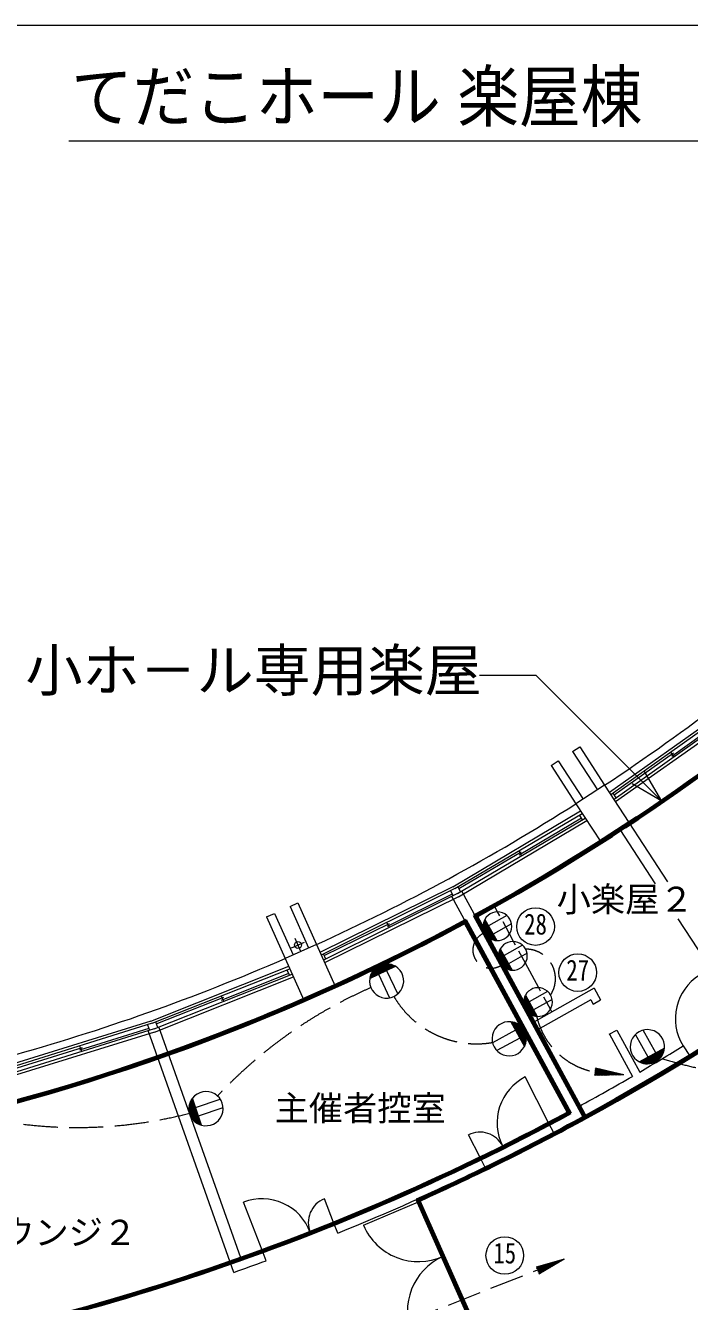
# Model space of a CAD drawing. Units: millimetres, scale not verified. Extents: x -33719 to 22651, y -21066 to 18138.
# Drawn here: x -620 to 11020, y -4248 to 18138 of the extents above; entities that cross this region are included whole.
import ezdxf
from ezdxf.enums import TextEntityAlignment as Align

# ---------------------------------------------------------------- set-up
doc = ezdxf.new("R2010")
doc.units = ezdxf.units.MM
doc.header["$LTSCALE"] = 200
for name, pattern in [('DASHED1', [1.8, 1.2, -0.6]), ('DASHED2', [3, 2, -1]), ('DASHED3', [4, 3, -1])]:
    doc.linetypes.add(name, pattern=pattern)
for name, color, linetype, lineweight in [('1-0_121', 7, 'Continuous', 9), ('1-F', 1, 'Continuous', 35), ('8-1', 7, 'Continuous', 9), ('8-2', 7, 'Continuous', 9), ('E-0', 7, 'Continuous', 9), ('F-0', 7, 'Continuous', 9)]:
    doc.layers.add(name, color=color, linetype=linetype, lineweight=lineweight)
doc.styles.add('HG創英角ｺﾞｼｯｸUB', font='')
doc.styles.add('HGｺﾞｼｯｸE', font='')
doc.styles.add('ＭＳ ゴシック', font='')
doc.styles.get('HG創英角ｺﾞｼｯｸUB').set_extended_font_data('HG創英角ｺﾞｼｯｸUB')
doc.styles.get('HGｺﾞｼｯｸE').set_extended_font_data('HGｺﾞｼｯｸE')
doc.styles.get('ＭＳ ゴシック').set_extended_font_data('MS Gothic')

msp = doc.modelspace()

# ---------------------------------------------------------------- linework, layer by layer
at = {"layer": '1-0_121'}
for p, q in [((11737.5, 6184.3), (9615.6, 4684.7)), ((11774, 6159.6), (9642.9, 4642.8)), ((11834.9, 6080.2), (9697.4, 4558.8)), ((11745, 6057.4), (10708.9, 5315.6)), ((11859.3, 6025.5), (9724.6, 4516.9)), ((8972.4, 5399.9), (9097.6, 5482.3)), ((8972.4, 5399.9), (9407, 4730.5)), ((9097.6, 5482.3), (9532.8, 4812.2)), ((9698.8, 4641.5), (10741.5, 5378.3)), ((10750.2, 5308.2), (10693, 5389.3)), ((8594.4, 5155.6), (8720.8, 5236.5)), ((8594.4, 5155.6), (9029.6, 4485.4)), ((8720.8, 5236.5), (9155.4, 4567.1)), ((9533.4, 4811.4), (10636.9, 3112.1)), ((9735.1, 4585.5), (9680.6, 4669.4)), ((6872.9, 3025.9), (9112.2, 4358.3)), ((6905.2, 2995.9), (9139.4, 4316.3)), ((9147.6, 4204.8), (9093, 4288.7)), ((6952.9, 2907.9), (9194, 4232.4)), ((6968.4, 2850), (9221.2, 4190.4)), ((9129.4, 4232.8), (8035.6, 3582)), ((9801.4, 4031.5), (9465.9, 3813.6)), ((9801.4, 4031.5), (10418.5, 3081.1)), ((6976.8, 2999.6), (8071, 3642.7)), ((8027, 3658.8), (8078.1, 3572.9)), ((6872.9, 3025.9), (4542.6, 1876.7)), ((6905.2, 2995.9), (4563, 1831)), ((6829.4, 2956.7), (6876.4, 2870.1)), ((6960.9, 3028.9), (7008.6, 2941)), ((8282, 648.1), (7030.2, 2953.6)), ((4019.1, 2683.7), (4155.8, 2745.6)), ((4155.8, 2745.6), (4480.8, 2015.6)), ((6952.9, 2907.9), (4603.7, 1739.6)), ((6968.4, 2850), (4624, 1693.9)), ((6860.5, 2899.4), (5721.1, 2328.9)), ((8906.2, -920.6), (6854.1, 2858.8)), ((7655.8, 2587), (7596.1, 2696.8)), ((3607.7, 2501.5), (3745.1, 2561.7)), ((3607.7, 2501.5), (3932.7, 1771.6)), ((3745.1, 2561.7), (4069.7, 1832.6)), ((4019.1, 2683.7), (4343.8, 1954.6)), ((10819, 2464.4), (11871.6, 843.6)), ((4618, 1821), (5763.1, 2385.7)), ((5760.8, 2315.1), (5716.9, 2404.1)), ((4481.2, 2014.7), (4806.6, 1283.8)), ((7938, 2067.2), (7865.9, 2199.9)), ((4645.1, 1760), (4604.4, 1851.5)), ((1574.2, 667.4), (3994.3, 1633.1)), ((1601.3, 632.7), (4014.7, 1587.4)), ((4005.2, 1475.9), (3964.5, 1567.4)), ((8377.9, 1257), (8143.3, 1689.2)), ((1634.7, 538.3), (4055.4, 1495.9)), ((1641, 478.7), (4075.7, 1450.2)), ((3991.7, 1506.4), (2809.6, 1034.7)), ((4806.6, 1283.8), (4258.5, 1039.8)), ((9349.3, 1249.6), (8282, 648.1)), ((9349.3, 1249.6), (9461.9, 1042.2)), ((1672.6, 625.2), (2854, 1089.1)), ((2813, 1112), (2850.1, 1019.1)), ((9290.2, 1044.1), (8353.6, 516.3)), ((9290.2, 1044.1), (9330.1, 970.6)), ((9330.1, 970.6), (9461.9, 1042.2)), ((8608.6, 832.2), (8582.8, 879.7)), ((1574.2, 667.4), (-907.2, -103.1)), ((1601.3, 632.7), (-894.2, -151.4)), ((1634.7, 538.3), (-868.3, -248.1)), ((1641, 478.7), (-855.4, -296.4)), ((1542.1, 544.4), (327.6, 159.1)), ((1520.4, 605.9), (1553.3, 512.9)), ((3031.8, -3737.1), (1529.5, 505.3)), ((1661.5, 656.6), (1694.9, 562.3)), ((3153.5, -3481.8), (1718.2, 571.4)), ((9081.9, -825.2), (8353.6, 516.3)), ((9615.4, 442.8), (9748.2, 514.9)), ((9748.2, 514.9), (10148.4, -222.1)), ((364.5, 139.3), (335.1, 234.1)), ((9616.4, 443.4), (10018.7, -297.7)), ((10911.1, 235.2), (11019.5, 67.1)), ((-841.5, -169.9), (377.9, 208.7)), ((8547.5, -1112.3), (8140.5, -309.1)), ((8640.6, -1289), (8547.3, -1112)), ((7348.5, -1719.8), (7147.7, -1323.5)), ((7435.9, -1899.3), (7348.4, -1719.5)), ((4781.2, -2862.4), (4621.1, -2447.9)), ((3527.4, -3346.7), (3203.2, -2507.2)), ((5306.1, -2911), (6271.6, -2498.4)), ((4856.2, -3047.5), (4781.1, -2862.2)), ((3596.3, -3534.1), (3527.3, -3346.4))]:
    msp.add_line(p, q, dxfattribs=at)
at = {"layer": '1-0_121', "linetype": 'DASHED1'}
for p, q in [((7865.9, 2199.9), (7655.8, 2587)), ((8143.3, 1689.2), (7938, 2067.2)), ((8582.8, 879.7), (8377.9, 1257))]:
    msp.add_line(p, q, dxfattribs=at)
at = {"layer": '1-0_121', "linetype": 'DASHED2'}
for p, q in [((4040.8, 1955.1), (4270.8, 2057.4)), ((4207.9, 1890.9), (4105.5, 2120.9))]:
    msp.add_line(p, q, dxfattribs=at)
at = {"layer": '1-0_121'}
for points in [[(9533.4, 4811.4), (9030.2, 4484.6), (9465.9, 3813.6)], [(4481.2, 2014.7), (3933.1, 1770.6), (4258.5, 1039.8)]]:
    msp.add_lwpolyline(points, dxfattribs=at)
msp.add_circle((4156.4, 2006.5), 60, dxfattribs=at)
for centre, radius, start, end in [((-10760.7, 35509.7), 36800, 303.46792, 311.53375), ((-10760.7, 35509.7), 37600, 303.45639, 311.54284), ((-10760.7, 35509.7), 36800, 294.46792, 302.53375), ((-10760.3, 35510), 37600, 298.65238, 302.54285), ((-10760.3, 35510), 37600, 294.45736, 298.34762), ((-10760.8, 35509.8), 36800, 285.46792, 293.53375), ((11672.8, 714.6), 900.1, 121.88114, 211.88114), ((-10760.3, 35510), 37600, 289.65238, 293.54285), ((-10760.3, 35510), 41400, 300.33405, 301.56479), ((-10760.3, 35510), 37600, 285.45715, 289.34762), ((-10760.3, 35510), 41600, 298.62396, 301.57078), ((8547.3, -1112), 900.1, 116.86897, 206.88863), ((-10760.3, 35510), 41400, 298.6384, 300.12637), ((-10760.3, 35510), 41400, 297.79875, 298.3616), ((-10760.3, 35510), 41600, 297.79875, 298.62396), ((7348.4, -1719.5), 443.9, 26.82819, 116.86995), ((-10760.3, 35510), 41400, 292.04875, 295.93858), ((-10760.3, 35510), 41600, 292.04875, 295.93858), ((3527.4, -3346.7), 900, 20.18919, 111.11928), ((4781.2, -2862.4), 444.4, 111.11928, 203.00314), ((6271.6, -2498.4), 1050, 203.1402, 294), ((-10760.3, 35510), 41400, 289.6384, 290.18858), ((-10760.3, 35510), 41600, 289.36227, 290.18858), ((7125.8, -4416.8), 1050, 114, 203.18147)]:
    msp.add_arc(centre, radius, start, end, dxfattribs=at)
at = {"layer": '1-F'}
for p, q in [((9159.8, -1010.5), (7241.6, 2522.3)), ((9173.3, -1014.5), (7255.2, 2518.3)), ((9186.9, -1018.5), (7268.7, 2514.3)), ((9200.4, -1022.5), (7282.3, 2510.4)), ((9214, -1026.5), (7295.8, 2506.4)), ((7084.9, 2391.8), (8888.5, -930.1)), ((7088.9, 2405.4), (8902.1, -934.2)), ((7092.9, 2418.9), (8915.7, -938.2)), ((8929.3, -942.2), (7097, 2432.4)), ((8942.8, -946.3), (7101, 2446)), ((4798.5, 1302.1), (4250.3, 1058.1)), ((4802.5, 1293), (4254.4, 1048.9)), ((4810.7, 1274.7), (4262.5, 1030.7)), ((4814.7, 1265.6), (4266.6, 1021.5)), ((6233, -2460.8), (9396.6, -9566.5)), ((6246.2, -2465.9), (9409.8, -9571.5)), ((6259.4, -2470.9), (9423, -9576.5)), ((6272.6, -2476), (9436.2, -9581.5)), ((6285.8, -2481), (9449.3, -9586.5))]:
    msp.add_line(p, q, dxfattribs=at)
for centre, radius, start, end in [((-10760.3, 35510), 37580, 298.62197, 312.18321), ((-10760.3, 35510), 37590, 298.63718, 312.16792), ((-10760.3, 35510), 37600, 298.65238, 312.15263), ((-10760.3, 35510), 37610, 298.66758, 312.13736), ((-10760.3, 35510), 37620, 298.68276, 312.12209), ((-11170.9, 36162.5), 42369.5, 298.72923, 311.93016), ((-11170.9, 36162.5), 42379.5, 298.72923, 311.94369), ((-11170.9, 36162.5), 42389.5, 298.72923, 311.95722), ((-11170.9, 36162.5), 42399.5, 298.72923, 311.97074), ((-11170.9, 36162.5), 42409.5, 298.72923, 311.98426), ((-10760.3, 35510), 37580, 257.81704, 298.34762), ((-10760.3, 35510), 37590, 257.83233, 298.34762), ((-10760.3, 35510), 37600, 257.84762, 298.34762), ((-10760.3, 35510), 37610, 257.86289, 298.33242), ((-10760.3, 35510), 37580, 294.45736, 298.37803), ((-10760.3, 35510), 37590, 294.45736, 298.36282), ((-10760.3, 35510), 37610, 294.45736, 298.33242), ((-10760.3, 35510), 37620, 294.45736, 298.31724), ((-10760.3, 35510), 37620, 257.87816, 293.54285), ((-10760.3, 35510), 37580, 289.65238, 293.54285), ((-10760.3, 35510), 37590, 289.65238, 293.54285), ((-10760.3, 35510), 37610, 289.65238, 293.54285), ((-10760.3, 35510), 41400, 278.1116, 298.33386), ((-10760.3, 35510), 41410, 278.12547, 298.34773), ((-10760.3, 35510), 41420, 278.13934, 298.3616), ((-10760.3, 35510), 41430, 278.15319, 298.37553), ((-10760.3, 35510), 41440, 278.16704, 298.38939), ((-10760.3, 35510), 41600, 294.11018, 298.61018), ((-10760.3, 35510), 41610, 294.12393, 298.62393), ((-10760.3, 35510), 41620, 294.13766, 298.63766), ((-10760.3, 35510), 41630, 294.15139, 298.65139), ((-10760.3, 35510), 41640, 294.16512, 298.66512)]:
    msp.add_arc(centre, radius, start, end, dxfattribs=at)
at = {"layer": '8-1'}
for p, q in [((7821, 2523), (7496.8, 2341.4)), ((7401.6, 2349.9), (7534.4, 2112.7)), ((7401.6, 2320.5), (7509.3, 2128.1)), ((7404.3, 2374.6), (7556.9, 2102.1)), ((7406.9, 2281.5), (7478.9, 2153)), ((7408.7, 2396.2), (7577.6, 2094.6)), ((7414.4, 2415.5), (7597.1, 2089.3)), ((7421, 2433.1), (7615.5, 2085.8)), ((7428.5, 2449.2), (7633.2, 2083.8)), ((7432.3, 2456.4), (7641.3, 2083.3)), ((7901.1, 2379.9), (7576.9, 2198.3)), ((7673.7, 1830.5), (7806.5, 1593.3)), ((7673.7, 1801), (7781.4, 1608.6)), ((7676.4, 1855.1), (7829, 1582.7)), ((7680.8, 1876.7), (7849.7, 1575.1)), ((7686.4, 1896.1), (7869.1, 1569.9)), ((7693.1, 1913.6), (7887.6, 1566.4)), ((7700.6, 1929.7), (7905.2, 1564.3)), ((7704.4, 1937), (7913.4, 1563.8)), ((8093.1, 2003.5), (7768.8, 1821.9)), ((8173.2, 1860.4), (7849, 1678.8)), ((5413.9, 1420), (5864, 1632.5)), ((5417.6, 1439.7), (5846.5, 1642.2)), ((5422.9, 1460.1), (5827.4, 1651)), ((5430.1, 1481.4), (5806.3, 1659)), ((5439.7, 1503.9), (5782.9, 1665.9)), ((5452.5, 1527.9), (5756.2, 1671.2)), ((5470, 1554), (5725, 1674.4)), ((5495.6, 1584), (5685.5, 1673.7)), ((5546.8, 1626.1), (5620.5, 1660.9)), ((7679, 1762.1), (7751, 1633.5)), ((5568.3, 1492.9), (5763.5, 1079.5)), ((5709.6, 1559.6), (5904.8, 1146.2)), ((8139.7, 1119.5), (8344.3, 754.1)), ((8143.5, 1126.7), (8352.5, 753.6)), ((8532.2, 1193.3), (8207.9, 1011.7)), ((8112.7, 990.8), (8220.5, 798.4)), ((8112.8, 1020.2), (8245.6, 783)), ((8115.5, 1044.9), (8268, 772.4)), ((8118.1, 951.8), (8190.1, 823.3)), ((8119.9, 1066.5), (8288.8, 764.9)), ((8125.5, 1085.8), (8308.2, 759.6)), ((8132.2, 1103.4), (8326.7, 756.1)), ((8612.3, 1050.2), (8288.1, 868.6)), ((7969.6, 510.5), (7567.8, 292.3)), ((7888.1, 660.6), (8125.6, 223.2)), ((7907.9, 658), (8134.2, 241.2)), ((7928.6, 653.9), (8142, 260.8)), ((7950.3, 647.9), (8148.8, 282.3)), ((7973.3, 639.5), (8154.3, 306.1)), ((7997.9, 628.1), (8158.2, 333)), ((8025, 612.2), (8159.6, 364.4)), ((8056.4, 588.3), (8156.7, 403.7)), ((8101.3, 539.5), (8140.2, 467.9)), ((10431.3, 113.2), (10209.6, 513.1)), ((8044.1, 373.2), (7642.3, 155.1)), ((10294.7, 37.4), (10073, 437.3)), ((10580.6, 196), (10145.4, -45.3)), ((10578.3, 176.1), (10163.5, -53.8)), ((10574.3, 155.4), (10183.1, -61.5)), ((10568.5, 133.6), (10204.7, -68.1)), ((10560.4, 110.6), (10228.5, -73.4)), ((10549.2, 85.8), (10255.4, -77)), ((10533.5, 58.6), (10286.8, -78.1)), ((10509.9, 27), (10326.1, -74.8)), ((10461.5, -18.3), (10390.2, -57.8)), ((2311.2, -1052.4), (2245, -853.1)), ((2337.9, -1081.5), (2249.1, -813.8)), ((2361.7, -1101.9), (2256, -783.2)), ((2384, -1117.5), (2264.5, -757.4)), ((2405.1, -1129.8), (2274.1, -734.9)), ((2425.4, -1139.5), (2284.6, -715)), ((2445, -1147.2), (2295.7, -697.1)), ((2464.1, -1153.2), (2307.4, -680.8)), ((2361.2, -842.9), (2795.1, -699)), ((2410.4, -991.2), (2844.3, -847.2)), ((2275.5, -996.5), (2249.9, -919.2))]:
    msp.add_line(p, q, dxfattribs=at)
for centre, radius, start, end in [((7653.2, 2335), 252, 267.3036, 151.19655), ((7653.2, 2335), 252, 151.19655, 267.30345), ((7925.2, 1815.5), 252, 267.3036, 151.19655), ((7925.2, 1815.5), 252, 151.19655, 267.30345), ((5710.5, 1374.7), 300, 171.31717, 59.22615), ((5710.5, 1374.7), 300, 59.22615, 171.31717), ((5710.5, 1374.7), 300, 59.22615, 171.31717), ((8364.3, 1005.3), 252, 151.19655, 267.30345), ((8364.3, 1005.3), 252, 267.3036, 151.19655), ((7859.6, 361.9), 300, 84.5455, 332.45448), ((7859.6, 361.9), 300, 332.45448, 84.5455), ((7859.6, 361.9), 300, 332.45448, 84.5455), ((10281.8, 221.9), 300, 355.04663, 242.95562), ((10281.8, 221.9), 300, 242.95562, 355.04663), ((10281.8, 221.9), 300, 242.95562, 355.04663), ((2544.8, -864.3), 300, 254.39419, 142.30318), ((2544.8, -864.3), 300, 142.30318, 254.39419), ((2544.8, -864.3), 300, 142.30318, 254.39419)]:
    msp.add_arc(centre, radius, start, end, dxfattribs=at)
at = {"layer": '8-2'}
for p, q in [((9478.4, -178.9), (9357.3, -276.7)), ((9460, -174.5), (9359.5, -255.6)), ((9441.6, -170), (9361.8, -234.5)), ((9423.2, -165.6), (9364, -213.4)), ((9404.8, -161.2), (9366.3, -192.3)), ((9386.5, -156.7), (9368.5, -171.2)), ((9496.7, -183.4), (9370.3, -285.5)), ((9515.1, -187.8), (9394.9, -284.9)), ((9533.5, -192.2), (9419.6, -284.2)), ((9551.9, -196.7), (9444.2, -283.6)), ((9570.3, -201.1), (9468.8, -283)), ((9588.6, -205.5), (9493.5, -282.4)), ((9607, -210), (9518.1, -281.8)), ((9625.4, -214.4), (9542.7, -281.2)), ((9643.8, -218.8), (9567.4, -280.6)), ((9662.2, -223.3), (9592, -279.9)), ((9680.5, -227.7), (9616.6, -279.3)), ((9698.9, -232.1), (9641.3, -278.7)), ((9717.3, -236.6), (9665.9, -278.1)), ((9735.7, -241), (9690.5, -277.5)), ((9754, -245.5), (9715.2, -276.9)), ((9772.4, -249.9), (9739.8, -276.3)), ((9790.8, -254.3), (9764.4, -275.6)), ((9809.2, -258.8), (9789.1, -275)), ((9827.6, -263.2), (9813.7, -274.4)), ((9845.9, -267.6), (9838.3, -273.8)), ((9864.3, -272.1), (9863, -273.2)), ((8564.6, -3579.3), (8521.7, -3685.2)), ((8582.8, -3574.3), (8542.9, -3672.7)), ((8601.1, -3569.2), (8564.2, -3660.3)), ((8619.3, -3564.2), (8585.4, -3647.8)), ((8637.5, -3559.2), (8606.7, -3635.3)), ((8655.7, -3554.1), (8627.9, -3622.8)), ((8674, -3549.1), (8649.2, -3610.3)), ((8692.2, -3544.1), (8670.4, -3597.8)), ((8710.4, -3539), (8691.6, -3585.3)), ((8728.6, -3534), (8712.9, -3572.9)), ((8746.9, -3529), (8734.1, -3560.4)), ((8765.1, -3523.9), (8755.4, -3547.9)), ((8783.3, -3518.9), (8776.6, -3535.4)), ((8801.5, -3513.8), (8797.8, -3522.9)), ((8819.7, -3508.8), (8819.1, -3510.4)), ((8345.9, -3639.7), (8337.3, -3661.1)), ((8364.1, -3634.7), (8345.5, -3680.6)), ((8382.4, -3629.7), (8353.8, -3700.2)), ((8400.6, -3624.6), (8362.1, -3719.7)), ((8418.8, -3619.6), (8370.3, -3739.3)), ((8437, -3614.6), (8378.6, -3758.8)), ((8455.3, -3609.5), (8394.2, -3760.1)), ((8473.5, -3604.5), (8415.5, -3747.7)), ((8491.7, -3599.4), (8436.7, -3735.2)), ((8509.9, -3594.4), (8458, -3722.7)), ((8528.2, -3589.4), (8479.2, -3710.2)), ((8546.4, -3584.3), (8500.5, -3697.7))]:
    msp.add_line(p, q, dxfattribs=at)
at = {"layer": '8-2', "linetype": 'DASHED3'}
for p, q in [((9868.3, -273), (9370.5, -152.9)), ((9868.3, -273), (9356.3, -285.8)), ((4564.1, -5192.8), (8823.7, -3507.7)), ((8823.7, -3507.7), (8330.1, -3644.1)), ((8823.7, -3507.7), (8382.2, -3767.2))]:
    msp.add_line(p, q, dxfattribs=at)
at = {"layer": '8-2'}
for centre in [(8322.1, 2330.2), (9061.2, 1522.3), (7782.6, -3440.8)]:
    msp.add_circle(centre, 330, dxfattribs=at)
at = {"layer": '8-2', "linetype": 'DASHED3'}
for centre, radius, start, end in [((7541.6, 1918.4), 319.5, 110.48185, 305.66916), ((8152.4, 1414.9), 518.7, 326.41705, 90.49213), ((8728.4, -6249.6), 8199.9, 113.69099, 136.85086), ((7289, 1954.1), 1681.5, 210.38972, 279.51511), ((9594.1, 1042.5), 1285, 192.95834, 272.71453), ((13153, 8573.8), 8950.6, 253.09601, 270.54811), ((287.2, 6682.4), 7877.2, 263.13921, 284.49036)]:
    msp.add_arc(centre, radius, start, end, dxfattribs=at)
at = {"layer": 'E-0'}
for p, q in [((7337.9, 6738), (8327.5, 6738)), ((10533, 4532.5), (10233, 5052.2))]:
    msp.add_line(p, q, dxfattribs=at)
msp.add_lwpolyline([(8327.5, 6738), (10533, 4532.5), (10013.4, 4832.5)], dxfattribs=at)
at = {"layer": 'F-0'}
msp.add_line((140.3, 16114.3), (21976.9, 16114.3), dxfattribs=at)
msp.add_lwpolyline([(22280.6, 18137.9), (-33719.4, 18137.9), (-33719.4, -21062.1)], dxfattribs=at)

# ---------------------------------------------------------------- texts
at = {"layer": '1-0_121', "style": 'HGｺﾞｼｯｸE'}
for s, p in [('小楽屋２', (8692.3, 2457.3)), ('主催者控室', (3747.2, -1208.4)), ('ラウンジ２', (-1663.1, -3386.8))]:
    msp.add_text(s, height=439.9, dxfattribs=at).set_placement(p, align=Align.BOTTOM_LEFT)
at = {"layer": '8-2', "style": 'ＭＳ ゴシック', "width": 0.8}
for s, p in [('28', (8122.1, 2080.2)), ('27', (8861.2, 1272.3)), ('15', (7582.6, -3690.8))]:
    msp.add_text(s, height=366.6, dxfattribs=at).set_placement(p, align=Align.BOTTOM_LEFT)
at = {"layer": 'E-0', "style": 'HG創英角ｺﾞｼｯｸUB'}
msp.add_text('小ホ－ル専用楽屋', height=733.1, dxfattribs=at).set_placement((-620.5, 6240.2), align=Align.BOTTOM_LEFT)
at = {"layer": 'F-0', "style": 'HG創英角ｺﾞｼｯｸUB', "width": 0.9}
msp.add_text('てだこホール 楽屋棟', height=879.8, dxfattribs=at).set_placement((179.3, 16190.3), align=Align.BOTTOM_LEFT)

doc.saveas('drawing.dxf')
